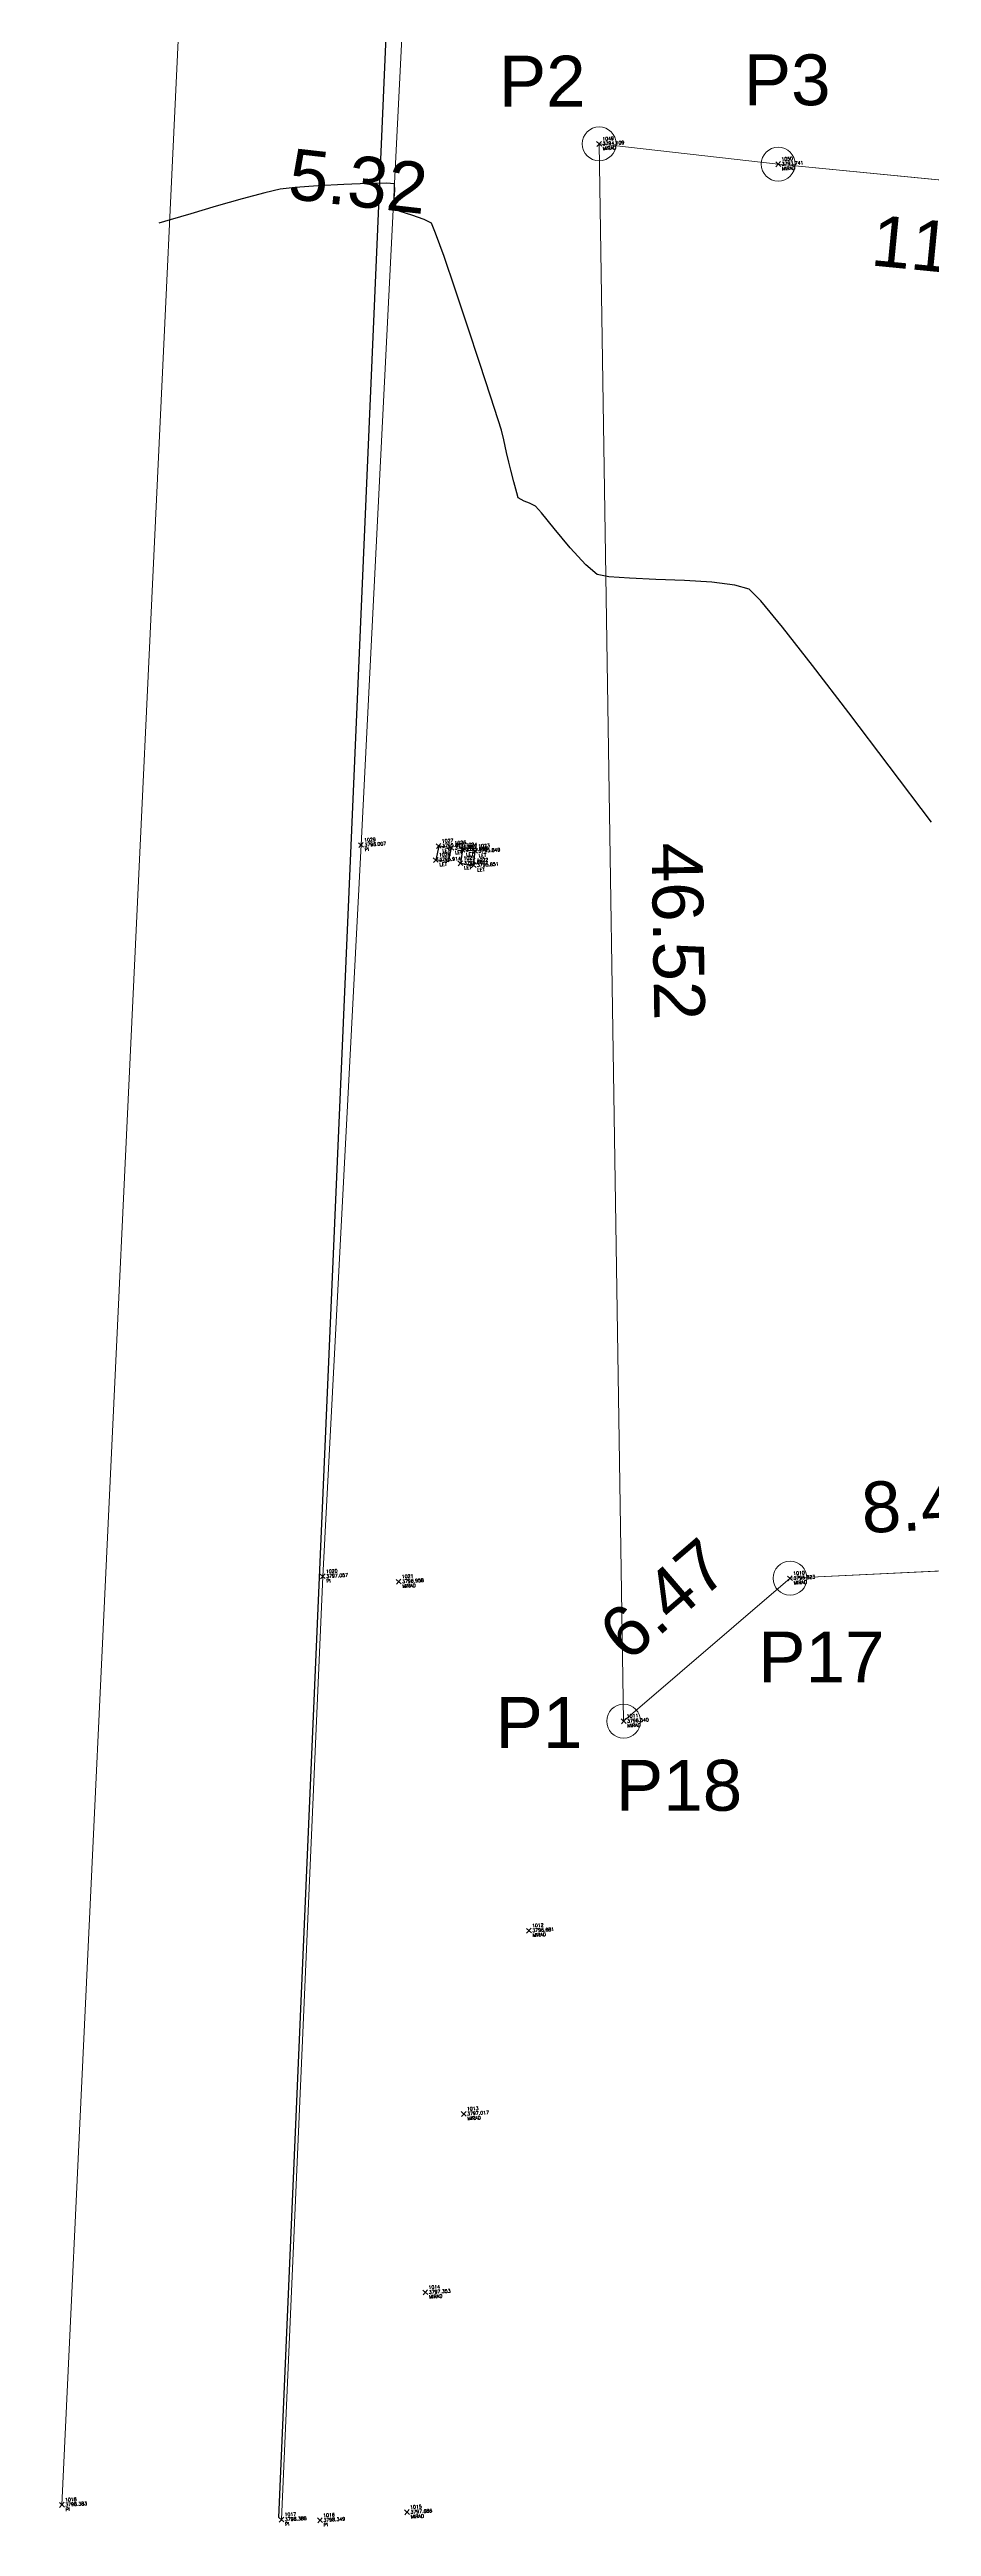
# Model space of a CAD drawing. Header units: millimetres. Extents: x 736950 to 738835, y 8500595 to 8502131.
# Drawn here: x 737208 to 737234, y 8500706 to 8500779 of the extents above; entities that cross this region are included whole.
import ezdxf
from ezdxf.enums import TextEntityAlignment as Align

# ---------------------------------------------------------------- set-up
doc = ezdxf.new("R2010")
doc.units = ezdxf.units.MM
for name, color, linetype, lineweight in [('CONT-MJR', 80, 'Continuous', 30), ('COTAS', 40, 'Continuous', 5), ('CUADROS', 9, 'Continuous', 20), ('LETRERO', 5, 'Continuous', 30), ('MIRADOR', 152, 'Continuous', 15), ('pista', 251, 'Continuous', 5), ('saiwite', 5, 'Continuous', 5)]:
    doc.layers.add(name, color=color, linetype=linetype, lineweight=lineweight)
doc.styles.add('5mm', font='arial.ttf', dxfattribs={"height": 3})
doc.styles.add('COTAS', font='arial.ttf')
doc.styles.add('CUADROS', font='arial.ttf')
doc.dimstyles.new('GenDist', dxfattribs={"dimtxt": 1.5, "dimasz": 2, "dimexe": 0.18, "dimexo": 0.0625, "dimgap": 1, "dimtad": 2, "dimzin": 1, "dimdsep": 46, "dimtxsty": 'COTAS', "dimcen": 0.09, "dimse1": 1, "dimse2": 1, "dimsd1": 1, "dimsd2": 1, "dimadec": 0, "dimazin": 0, "dimtfac": 1, "dimtofl": 0, "dimtmove": 0, "dimatfit": 3, "dimfxl": 1, "dimtolj": 1, "dimtzin": 0, "dimarcsym": 0})

# ---------------------------------------------------------------- blocks, each defined once
blk = doc.blocks.new('*D176')
at = {"layer": 'Defpoints', "color": 0, "transparency": 16777216}
for p in [(737224.1988801018, 8500776.245879943), (737224.3988560144, 8500776.248983873), (737224.9208191043, 8500729.733759237)]:
    blk.add_point(p, dxfattribs=at)
at = {"layer": 'COTAS', "color": 0, "transparency": 16777216, "insert": (737226.5254723211, 8500753.020329049), "char_height": 1.5, "attachment_point": 5, "rotation": 270.88924641530514, "style": 'COTAS'}
blk.add_mtext('\\A1;46.52', dxfattribs=at)
blk = doc.blocks.new('*D177')
at = {"layer": 'Defpoints', "color": 0, "transparency": 16777216}
for p in [(737224.1988801019, 8500776.245879943), (737229.467498079, 8500775.517862935), (737229.4823230779, 8500775.64911587)]:
    blk.add_point(p, dxfattribs=at)
at = {"layer": 'COTAS', "color": 0, "transparency": 16777216, "insert": (737217.0891730939, 8500775.13839008), "char_height": 1.5, "attachment_point": 5, "rotation": 353.555762390694, "style": 'COTAS'}
blk.add_mtext('\\A1;5.32', dxfattribs=at)
blk = doc.blocks.new('*D178')
at = {"layer": 'Defpoints', "color": 0, "transparency": 16777216}
for p in [(737229.4823230782, 8500775.649115872), (737240.6241810606, 8500774.560426446), (737240.6047319093, 8500774.361380074)]:
    blk.add_point(p, dxfattribs=at)
at = {"layer": 'COTAS', "color": 0, "transparency": 16777216, "insert": (737234.8620757005, 8500773.14823525), "char_height": 1.5, "attachment_point": 5, "rotation": 354.41925021763944, "style": 'COTAS'}
blk.add_mtext('\\A1;11.19', dxfattribs=at)
blk = doc.blocks.new('*D191')
at = {"layer": 'Defpoints', "color": 0, "transparency": 16777216}
for p in [(737238.3097056695, 8500734.357972985), (737229.8207028209, 8500734.146377381), (737229.8303287129, 8500733.947520064)]:
    blk.add_point(p, dxfattribs=at)
at = {"layer": 'COTAS', "color": 0, "transparency": 16777216, "insert": (737233.9750130319, 8500736.11539812), "char_height": 1.5, "attachment_point": 5, "rotation": 2.7712976895200265, "style": 'COTAS'}
blk.add_mtext('\\A1;8.49', dxfattribs=at)
blk = doc.blocks.new('*D192')
at = {"layer": 'Defpoints', "color": 0, "transparency": 16777216}
for p in [(737229.8303287127, 8500733.947520064), (737224.7976086726, 8500729.877313392), (737224.9208191042, 8500729.733759254)]:
    blk.add_point(p, dxfattribs=at)
at = {"layer": 'COTAS', "color": 0, "transparency": 16777216, "insert": (737226.1022749767, 8500733.324177435), "char_height": 1.5, "attachment_point": 5, "rotation": 40.639013403599215, "style": 'COTAS'}
blk.add_mtext('\\A1;6.47', dxfattribs=at)

msp = doc.modelspace()

# ---------------------------------------------------------------- linework, layer by layer
at = {"flags": 128}
msp.add_lwpolyline([(737214.7498060821, 8500706.253620056), (737221.0609124287, 8500852.134181647), (737219.4122262171, 8500859.285357686), (737215.6955489969, 8500869.633621905), (737210.0834857405, 8500879.320374547), (737202.9634722369, 8500887.829569062), (737192.8483419776, 8500899.013905713), (737145.884110975, 8501012.285735743), (737095.6927907267, 8501071.970015803), (737034.6334421033, 8501124.193764228), (737030.4852087579, 8501190.10325736), (737083.2861538606, 8501246.931788571), (737164.3769245018, 8501259.200070456), (737230.4740062662, 8501299.844302248), (737245.6830537888, 8501398.420751026)], dxfattribs=at)
at = {"layer": 'CONT-MJR', "extrusion": (0.2748562948956261, -0.9614853182218899, 0), "elevation": -7970742.179755483}
msp.add_lwpolyline([(3045311.533952693, 3795.000000000013), (3045310.732704009, 3795.000000000013)], dxfattribs=at)
at = {"layer": 'CONT-MJR', "elevation": 3795}
for points in [[(737214.3362998352, 8500774.806804368), (737213.6662114178, 8500774.626191981)], [(737214.7831665281, 8500774.907645581), (737214.3362998352, 8500774.806804368)], [(737215.9052052648, 8500775.00566817), (737215.2329875105, 8500774.95697581)], [(737216.6667981949, 8500775.047486752), (737215.9052052648, 8500775.00566817)], [(737218.1576120749, 8500775.069340687), (737217.926023196, 8500775.085558925)], [(737218.1717442888, 8500774.8707945), (737218.1576120749, 8500775.069340687)], [(737211.5458287902, 8500774.007280936), (737211.2120664484, 8500773.909137007)], [(737212.1480545977, 8500774.186274951), (737211.5458287902, 8500774.007280936)], [(737212.8958225729, 8500774.405963736), (737212.1480545977, 8500774.186274951)], [(737218.3313799337, 8500774.24951892), (737218.1528797365, 8500774.333971312)], [(737218.6749096593, 8500774.140088584), (737218.3313799337, 8500774.24951892)], [(737219.3741367725, 8500773.615726655), (737219.2497157216, 8500773.910442438)], [(737219.9485404628, 8500771.962515788), (737219.6211356297, 8500772.922265332)], [(737220.9914725123, 8500768.810111027), (737220.6758807346, 8500769.773981316)], [(737221.2187829437, 8500768.109781798), (737220.9914725123, 8500768.810111027)], [(737221.3156401988, 8500767.805450948), (737221.2187829437, 8500768.109781798)], [(737221.6836114682, 8500766.277865713), (737221.5917495324, 8500766.626337819)], [(737221.7699230867, 8500765.9578551), (737221.6836114682, 8500766.277865713)], [(737221.8130435374, 8500765.811180608), (737221.7699230867, 8500765.9578551)], [(737221.8968398052, 8500765.75879167), (737221.8130435374, 8500765.811180608)], [(737221.9859174307, 8500765.710997729), (737221.8968398052, 8500765.75879167)], [(737223.3432352716, 8500764.337403351), (737222.8708967079, 8500764.899837634)], [(737224.140847121, 8500763.550720606), (737223.8029213179, 8500763.834663136)], [(737224.4819195836, 8500763.481301047), (737224.140847121, 8500763.550720606)], [(737225.093220179, 8500763.437345397), (737224.4819195836, 8500763.481301047)], [(737225.8726089442, 8500763.404931476), (737225.093220179, 8500763.437345397)], [(737226.7179459166, 8500763.370137095), (737225.8726089442, 8500763.404931476)], [(737228.1979046299, 8500763.237718228), (737227.5270911324, 8500763.319040077)], [(737231.5658463407, 8500759.466429288), (737230.4953187752, 8500760.861318102)], [(737232.756129594, 8500757.897670573), (737231.5658463407, 8500759.466429288)]]:
    msp.add_lwpolyline(points, dxfattribs=at)
at = {"layer": 'CONT-MJR', "extrusion": (0.1090127845481784, -0.9940403476746066, 0), "elevation": -8369747.408376533}
msp.add_lwpolyline([(1659514.835387278, 3795.000000000013), (1659514.382869446, 3795.000000000013)], dxfattribs=at)
at = {"layer": 'CONT-MJR', "extrusion": (0.03995557217537011, -0.9992014572908404, 0), "elevation": -8464530.901811238}
msp.add_lwpolyline([(1076282.017280574, 3795.000000000006), (1076281.298760295, 3795.000000000006)], dxfattribs=at)
at = {"layer": 'CONT-MJR', "extrusion": (0.01729587177545128, -0.9998504152219607, 0), "elevation": -8486752.672285533}
msp.add_lwpolyline([(884135.9653151433, 3795.000000000003), (884135.4239556729, 3795.000000000003)], dxfattribs=at)
at = {"layer": 'CONT-MJR', "extrusion": (0.9956122036659212, -0.09357531678540149, 0), "elevation": -61479.29290308303}
msp.add_lwpolyline([(8532460.304016558, 3795), (8532460.625940518, 3795)], dxfattribs=at)
at = {"layer": 'CONT-MJR', "extrusion": (0.9986480113854241, 0.0519822022998043, 0), "elevation": 1178110.413464065}
msp.add_lwpolyline([(8450959.160694623, 3795.000000000003), (8450959.377299234, 3795.000000000003)], dxfattribs=at)
at = {"layer": 'CONT-MJR', "extrusion": (-0.3149422440685662, -0.949110838048463, 0), "elevation": -8300358.172005481}
msp.add_lwpolyline([(-1977550.273780574, 3795), (-1977550.649631051, 3795)], dxfattribs=at)
at = {"layer": 'CONT-MJR', "extrusion": (0.4544978028752486, 0.8907478583648527, 0), "elevation": 7907110.68440355}
msp.add_lwpolyline([(3206906.597205702, 3795), (3206906.842036267, 3795)], dxfattribs=at)
at = {"layer": 'CONT-MJR', "extrusion": (0.9420280912958143, 0.3355340149814398, 0), "elevation": 3546780.061617416}
msp.add_lwpolyline([(7760604.631098025, 3795.00000000001), (7760605.367234591, 3795.00000000001)], dxfattribs=at)
at = {"layer": 'CONT-MJR', "extrusion": (0.9483935482033221, 0.3170956917498458, 0), "elevation": 3394732.808664203}
msp.add_lwpolyline([(7828306.861356266, 3795.00000000001), (7828308.014443453, 3795.00000000001)], dxfattribs=at)
at = {"layer": 'CONT-MJR', "extrusion": (0.94953403262895, 0.3136640254785434, 0), "elevation": 3366401.788279783}
msp.add_lwpolyline([(7840530.599076008, 3795.000000000013), (7840531.752224802, 3795.000000000013)], dxfattribs=at)
at = {"layer": 'CONT-MJR', "extrusion": (0.97239396905966, 0.2333451712300929, 0), "elevation": 2700482.680340972}
msp.add_lwpolyline([(8094068.022234684, 3795.000000000006), (8094068.312264494, 3795.000000000006)], dxfattribs=at)
at = {"layer": 'CONT-MJR', "extrusion": (0.9763841075677131, 0.2160418350440505, 0), "elevation": 2556332.657474247}
msp.add_lwpolyline([(8140743.260340118, 3795.000000000013), (8140743.651516999, 3795.000000000013)], dxfattribs=at)
at = {"layer": 'CONT-MJR', "extrusion": (0.9752732207597714, 0.2210025901858667, 0), "elevation": 2597683.912177626}
msp.add_lwpolyline([(8127642.404808589, 3795), (8127642.695078063, 3795)], dxfattribs=at)
at = {"layer": 'CONT-MJR', "extrusion": (0.9683931113749986, 0.2494289113985177, 0), "elevation": 2834257.276667453}
msp.add_lwpolyline([(8048199.463262464, 3795.000000000003), (8048199.702895479, 3795.000000000003)], dxfattribs=at)
at = {"layer": 'CONT-MJR', "extrusion": (-0.3645798426323293, -0.9311721314269377, 0), "elevation": -8184452.401481656}
msp.add_lwpolyline([(-2412727.088564609, 3795.000000000003), (-2412727.25720832, 3795.000000000003)], dxfattribs=at)
at = {"layer": 'CONT-MJR', "extrusion": (-0.4118531063862884, -0.9112502503483689, 0), "elevation": -8049952.055944379}
msp.add_lwpolyline([(-2829272.677645698, 3795.000000000006), (-2829272.877085076, 3795.000000000006)], dxfattribs=at)
at = {"layer": 'CONT-MJR', "extrusion": (0.768416877887448, 0.6399496087800249, 0), "elevation": 6006555.676221113}
msp.add_lwpolyline([(6060346.332516824, 3795.000000000003), (6060346.598663429, 3795.000000000003)], dxfattribs=at)
at = {"layer": 'CONT-MJR', "extrusion": (0.7763800065340052, 0.6302650914133339, 0), "elevation": 5930100.464003231}
msp.add_lwpolyline([(6135178.068362271, 3795), (6135178.664751568, 3795)], dxfattribs=at)
at = {"layer": 'CONT-MJR', "extrusion": (0.7380011418599659, 0.6747994625171145, 0), "elevation": 6280382.87497789}
msp.add_lwpolyline([(5776095.190697169, 3795.000000000013), (5776095.87191592, 3795.000000000013)], dxfattribs=at)
at = {"layer": 'CONT-MJR', "extrusion": (-0.06302384166166825, -0.9980120216621666, 0), "elevation": -8530326.896642795}
msp.add_lwpolyline([(200011.1733147219, 3795), (200010.3625577382, 3795)], dxfattribs=at)
at = {"layer": 'CONT-MJR', "extrusion": (-0.2799023287889416, -0.960028482045469, 0), "elevation": -8367326.716776947}
msp.add_lwpolyline([(-1671622.910705834, 3795), (-1671623.35896526, 3795)], dxfattribs=at)
at = {"layer": 'CONT-MJR', "extrusion": (0.7105517391725215, 0.7036449573178971, 0), "elevation": 6505358.181256551}
msp.add_lwpolyline([(5521484.329995086, 3795.00000000001), (5521484.807046411, 3795.00000000001)], dxfattribs=at)
at = {"layer": 'CONT-MJR', "extrusion": (0.7715053135640458, 0.6362228785122737, 0), "elevation": 5977155.824144528}
msp.add_lwpolyline([(6089340.704381046, 3795), (6089341.715384173, 3795)], dxfattribs=at)
at = {"layer": 'CONT-MJR', "extrusion": (0.7867330056113605, 0.6172934293200563, 0), "elevation": 5827467.387323264}
msp.add_lwpolyline([(6232741.601753565, 3795.000000000013), (6232743.040573759, 3795.000000000013)], dxfattribs=at)
at = {"layer": 'CONT-MJR', "extrusion": (0.7983148003322911, 0.6022403835433277, 0), "elevation": 5708043.517210123}
msp.add_lwpolyline([(6342287.434605289, 3795.00000000001), (6342289.505939841, 3795.00000000001)], dxfattribs=at)
at = {"layer": 'COTAS'}
for centre in [(737224.1988801018, 8500776.245879943), (737229.4823230781, 8500775.649115872), (737229.830328713, 8500733.947520064), (737224.9208191042, 8500729.733759237)]:
    msp.add_circle(centre, 0.5, dxfattribs=at)
at = {"layer": 'LETRERO'}
for p, q in [((737219.4646947155, 8500755.540438464), (737219.3778841204, 8500755.129842654)), ((737219.837530477, 8500755.483530689), (737219.4646947155, 8500755.540438464)), ((737219.750719882, 8500755.072934879), (737219.837530477, 8500755.483530689)), ((737219.750719882, 8500755.072934879), (737219.3778841204, 8500755.129842654)), ((737220.165325298, 8500755.426062828), (737220.1045051614, 8500755.033973666)), ((737220.1045051614, 8500755.033973666), (737220.4926576046, 8500754.971927868)), ((737220.5388509915, 8500755.392231533), (737220.165325298, 8500755.426062828)), ((737220.4926576046, 8500754.971927868), (737220.5388509915, 8500755.392231533))]:
    msp.add_line(p, q, dxfattribs=at)
at = {"layer": 'MIRADOR'}
for p, q in [((737229.4823230751, 8500775.649115872), (737224.1988801025, 8500776.24587994)), ((737240.6241810587, 8500774.560426442), (737229.4823230751, 8500775.649115872)), ((737229.8303287223, 8500733.947520072), (737238.3097056693, 8500734.357972978)), ((737224.9208191093, 8500729.733759241), (737229.8303287223, 8500733.947520072))]:
    msp.add_line(p, q, dxfattribs=at)
at = {"layer": 'MIRADOR', "linetype": 'Continuous', "extrusion": (0.665787337252013, 0.7461415559763941, 0)}
for points, elevation in [([(5109635.470478819, 0), (5109635.670448617, 0)], 6833616.951438163), ([(5109631.130964496, 0), (5109631.330934295, 0)], 6833620.023817119), ([(5109626.948427926, 0), (5109627.148397725, 0)], 6833596.84839236), ([(5109625.217430522, 0), (5109625.417400321, 0)], 6833598.35028716), ([(5109624.901353791, 0), (5109625.101323591, 0)], 6833598.556055234), ([(5109624.618511082, 0), (5109624.818480878, 0)], 6833598.731417715), ([(5109625.008834024, 0), (5109625.208803823, 0)], 6833597.986127166), ([(5109624.402843511, 0), (5109624.60281331, 0)], 6833598.398370421), ([(5109624.071917541, 0), (5109624.271887338, 0)], 6833598.610502453), ([(5109624.317283591, 0), (5109624.517253391, 0)], 6833598.95486346), ([(5109613.429253406, 0), (5109613.629223205, 0)], 6833580.002987489), ([(5109611.656536705, 0), (5109611.856506499, 0)], 6833581.379724388), ([(5109603.106908594, 0), (5109603.306878394, 0)], 6833589.140221298), ([(5109603.964629136, 0), (5109604.164598935, 0)], 6833582.727469905), ([(5109601.937354006, 0), (5109602.137323802, 0)], 6833576.258149956), ([(5109599.772900158, 0), (5109599.972869957, 0)], 6833570.945656709), ([(5109597.115592884, 0), (5109597.31556268, 0)], 6833566.266024025), ([(5109600.943869017, 0), (5109601.143838811, 0)], 6833554.448855504), ([(5109595.820880378, 0), (5109596.020850174, 0)], 6833558.436230633), ([(5109594.959624317, 0), (5109595.159594113, 0)], 6833559.180106968), ([(5109593.203171068, 0), (5109593.403140867, 0)], 6833561.068082073)]:
    msp.add_lwpolyline(points, dxfattribs=dict(at, elevation=elevation))
at = {"layer": 'MIRADOR', "linetype": 'Continuous', "extrusion": (0.7461415586651008, -0.6657873342388049, 0)}
for points, elevation in [([(6833617.072057746, 0), (6833616.872087947, 0)], -5109635.542866931), ([(6833620.144436684, 0), (6833619.944466889, 0)], -5109631.2033526), ([(6833596.969011912, 0), (6833596.769042113, 0)], -5109627.020816124), ([(6833598.470906699, 0), (6833598.2709369, 0)], -5109625.28981871), ([(6833598.676674777, 0), (6833598.476704977, 0)], -5109624.973741979), ([(6833598.852037256, 0), (6833598.652067456, 0)], -5109624.690899266), ([(6833599.075482996, 0), (6833598.875513197, 0)], -5109624.389671776), ([(6833598.106746709, 0), (6833597.90677691, 0)], -5109625.081222216), ([(6833598.518989959, 0), (6833598.319020162, 0)], -5109624.4752317), ([(6833598.731121994, 0), (6833598.531152198, 0)], -5109624.144305726), ([(6833580.123606986, 0), (6833579.923637187, 0)], -5109613.50164167), ([(6833581.500343876, 0), (6833581.300374077, 0)], -5109611.728924957), ([(6833589.260840751, 0), (6833589.060870952, 0)], -5109603.179296822), ([(6833582.848089357, 0), (6833582.648119558, 0)], -5109604.037017385), ([(6833576.378769408, 0), (6833576.178799609, 0)], -5109602.009742283), ([(6833571.066276146, 0), (6833570.866306347, 0)], -5109599.845288453), ([(6833566.386643453, 0), (6833566.186673652, 0)], -5109597.187981198), ([(6833554.569474945, 0), (6833554.36950515, 0)], -5109601.016257377), ([(6833558.556850057, 0), (6833558.356880258, 0)], -5109595.893268728), ([(6833559.300726386, 0), (6833559.100756587, 0)], -5109595.032012661), ([(6833561.188701482, 0), (6833560.988731683, 0)], -5109593.275559403)]:
    msp.add_lwpolyline(points, dxfattribs=dict(at, elevation=elevation))
at = {"layer": 'pista'}
for p, q in [((737208.3471903856, 8500706.622726055), (737212.4619787188, 8500793.686175693)), ((737217.1731830797, 8500755.572288495), (737219.1127130042, 8500793.985547477)), ((737216.0449437388, 8500734.002336686), (737217.1731830797, 8500755.572288495)), ((737214.8244089687, 8500706.187051376), (737216.0449437388, 8500734.002336686))]:
    msp.add_line(p, q, dxfattribs=at)
at = {"layer": 'saiwite', "flags": 128}
msp.add_lwpolyline([(737224.9208191042, 8500729.733759237), (737224.1988801018, 8500776.24587994), (737229.4823230781, 8500775.649115872), (737240.6241810607, 8500774.560426448), (737247.3748595157, 8500774.33563016), (737258.7180751736, 8500771.767992426), (737272.5384525403, 8500771.186312882), (737285.1127835897, 8500763.970116144), (737284.7957877077, 8500755.090760136), (737282.4792452557, 8500750.247311855), (737275.5040460858, 8500744.790171897), (737267.4334320674, 8500740.189174645), (737261.0027571215, 8500737.871045109), (737254.9242762337, 8500736.281103278), (737244.6486116522, 8500733.448674377), (737238.3097056698, 8500734.357972985), (737229.830328713, 8500733.947520064), (737224.920819104, 8500729.733759254)], dxfattribs=at)

# ---------------------------------------------------------------- texts
at = {"layer": 'CUADROS', "style": 'CUADROS'}
for s, p in [('P2', (737222.5188512903, 8500778.097231664)), ('P3', (737229.7441864309, 8500778.135363564)), ('P17', (737230.7549044694, 8500731.624771763)), ('P1', (737222.4211201932, 8500729.694960339)), ('P18', (737226.5551173674, 8500727.841916453))]:
    msp.add_text(s, height=1.5, dxfattribs=at).set_placement(p, align=Align.MIDDLE_CENTER)
at = {"layer": 'MIRADOR', "color": 1, "char_height": 0.1, "attachment_point": 1, "rotation": 3.2572437629721005, "style": '5mm'}
for s, insert, width in [('\\Ftxt.shx;\\W1.0000000000;\\T1.0000000000;\\o\\l3794.109', (737224.2958776011, 8500776.301481068), 0.7833333333333333), ('\\Ftxt.shx;\\W1.0000000000;\\T1.0000000000;\\o\\l3793.741', (737229.5793205741, 8500775.704716997), 0.7999999999999999), ('\\Ftxt.shx;\\W1.0000000000;\\T1.0000000000;\\o\\l3796.007', (737217.2701805787, 8500755.627889618), 0.8000000000000002), ('\\Ftxt.shx;\\W1.0000000000;\\T1.0000000000;\\o\\l3795.877', (737219.5616922143, 8500755.59603959), 0.8333333333333334), ('\\Ftxt.shx;\\W1.0000000000;\\T1.0000000000;\\o\\l3795.865', (737219.9345279762, 8500755.539131813), 0.8333333333333334), ('\\Ftxt.shx;\\W1.0000000000;\\T1.0000000000;\\o\\l3795.858', (737220.2623227972, 8500755.481663952), 0.8333333333333334), ('\\Ftxt.shx;\\W1.0000000000;\\T1.0000000000;\\o\\l3795.849', (737220.6358484904, 8500755.447832659), 0.8333333333333334), ('\\Ftxt.shx;\\W1.0000000000;\\T1.0000000000;\\o\\l3795.914', (737219.4748816193, 8500755.18544378), 0.7999999999999999), ('\\Ftxt.shx;\\W1.0000000000;\\T1.0000000000;\\o\\l3795.861', (737220.2015026604, 8500755.08957479), 0.7999999999999999), ('\\Ftxt.shx;\\W1.0000000000;\\T1.0000000000;\\o\\l3795.851', (737220.5896551033, 8500755.027528996), 0.7999999999999999), ('\\Ftxt.shx;\\W1.0000000000;\\T1.0000000000;\\o\\l3797.057', (737216.1419412377, 8500734.057937812), 0.8166666666666668), ('\\Ftxt.shx;\\W1.0000000000;\\T1.0000000000;\\o\\l3796.958', (737218.3812528313, 8500733.90492609), 0.8333333333333334), ('\\Ftxt.shx;\\W1.0000000000;\\T1.0000000000;\\o\\l3795.823', (737229.9273262213, 8500734.003121197), 0.8333333333333334), ('\\Ftxt.shx;\\W1.0000000000;\\T1.0000000000;\\o\\l3796.340', (737225.0178166088, 8500729.789360365), 0.8166666666666668), ('\\Ftxt.shx;\\W1.0000000000;\\T1.0000000000;\\o\\l3796.681', (737222.2232595291, 8500723.612597806), 0.7999999999999999), ('\\Ftxt.shx;\\W1.0000000000;\\T1.0000000000;\\o\\l3797.017', (737220.301257756, 8500718.207659861), 0.7833333333333333), ('\\Ftxt.shx;\\W1.0000000000;\\T1.0000000000;\\o\\l3797.353', (737219.1683449587, 8500712.946789915), 0.8333333333333334), ('\\Ftxt.shx;\\W1.0000000000;\\T1.0000000000;\\o\\l3798.383', (737208.4441878845, 8500706.67832718), 0.8333333333333334), ('\\Ftxt.shx;\\W1.0000000000;\\T1.0000000000;\\o\\l3798.388', (737214.9214064679, 8500706.2426525), 0.8333333333333334), ('\\Ftxt.shx;\\W1.0000000000;\\T1.0000000000;\\o\\l3798.349', (737216.0592888474, 8500706.224276166), 0.8333333333333334), ('\\Ftxt.shx;\\W1.0000000000;\\T1.0000000000;\\o\\l3797.686', (737218.6268415231, 8500706.463548517), 0.8333333333333334)]:
    msp.add_mtext(s, dxfattribs=dict(at, insert=insert, width=width))
at = {"layer": 'MIRADOR', "color": 2, "char_height": 0.1, "attachment_point": 1, "rotation": 3.2572437629721005, "style": '5mm'}
for s, insert, width in [('\\Ftxt.shx;\\W1.0000000000;\\T1.0000000000;\\o\\l1049', (737224.2879229396, 8500776.441254895), 0.45), ('\\Ftxt.shx;\\W1.0000000000;\\T1.0000000000;\\o\\l1050', (737229.5713659126, 8500775.844490826), 0.4333333333333333), ('\\Ftxt.shx;\\W1.0000000000;\\T1.0000000000;\\o\\l1029', (737217.2622259172, 8500755.767663447), 0.45), ('\\Ftxt.shx;\\W1.0000000000;\\T1.0000000000;\\o\\l1027', (737219.5537375528, 8500755.735813418), 0.45), ('\\Ftxt.shx;\\W1.0000000000;\\T1.0000000000;\\o\\l1026', (737219.9265733147, 8500755.678905642), 0.45), ('\\Ftxt.shx;\\W1.0000000000;\\T1.0000000000;\\o\\l1024', (737220.2543681357, 8500755.62143778), 0.45), ('\\Ftxt.shx;\\W1.0000000000;\\T1.0000000000;\\o\\l1023', (737220.627893829, 8500755.587606488), 0.45), ('\\Ftxt.shx;\\W1.0000000000;\\T1.0000000000;\\o\\l1028', (737219.466926958, 8500755.325217606), 0.45), ('\\Ftxt.shx;\\W1.0000000000;\\T1.0000000000;\\o\\l1025', (737220.193547999, 8500755.229348619), 0.45), ('\\Ftxt.shx;\\W1.0000000000;\\T1.0000000000;\\o\\l1022', (737220.5817004418, 8500755.167302825), 0.45), ('\\Ftxt.shx;\\W1.0000000000;\\T1.0000000000;\\o\\l1020', (737216.1339865762, 8500734.19771164), 0.4333333333333333), ('\\Ftxt.shx;\\W1.0000000000;\\T1.0000000000;\\o\\l1021', (737218.3732981698, 8500734.044699918), 0.4166666666666667), ('\\Ftxt.shx;\\W1.0000000000;\\T1.0000000000;\\o\\l1010', (737229.9193715598, 8500734.142895026), 0.3999999999999999), ('\\Ftxt.shx;\\W1.0000000000;\\T1.0000000000;\\o\\l1011', (737225.0098619473, 8500729.929134192), 0.3833333333333333), ('\\Ftxt.shx;\\W1.0000000000;\\T1.0000000000;\\o\\l1012', (737222.2153048676, 8500723.752371635), 0.4166666666666666), ('\\Ftxt.shx;\\W1.0000000000;\\T1.0000000000;\\o\\l1013', (737220.2933030946, 8500718.34743369), 0.4166666666666666), ('\\Ftxt.shx;\\W1.0000000000;\\T1.0000000000;\\o\\l1014', (737219.1603902972, 8500713.086563744), 0.4166666666666666), ('\\Ftxt.shx;\\W1.0000000000;\\T1.0000000000;\\o\\l1018', (737208.436233223, 8500706.81810101), 0.4166666666666666), ('\\Ftxt.shx;\\W1.0000000000;\\T1.0000000000;\\o\\l1015', (737218.6188868616, 8500706.603322346), 0.4166666666666666), ('\\Ftxt.shx;\\W1.0000000000;\\T1.0000000000;\\o\\l1017', (737214.9134518064, 8500706.382426327), 0.4166666666666666), ('\\Ftxt.shx;\\W1.0000000000;\\T1.0000000000;\\o\\l1016', (737216.0513341859, 8500706.364049995), 0.4166666666666666)]:
    msp.add_mtext(s, dxfattribs=dict(at, insert=insert, width=width))
at = {"layer": 'MIRADOR', "color": 3, "char_height": 0.1, "attachment_point": 1, "rotation": 3.2572437629721005, "style": '5mm'}
for s, insert, width in [('\\Ftxt.shx;\\W1.0000000000;\\T1.0000000000;\\o\\lMIRAD', (737224.3038322626, 8500776.16170724), 0.5666666666666668), ('\\Ftxt.shx;\\W1.0000000000;\\T1.0000000000;\\o\\lMIRAD', (737229.5872752356, 8500775.564943168), 0.5666666666666668), ('\\Ftxt.shx;\\W1.0000000000;\\T1.0000000000;\\o\\lPI', (737217.2781352401, 8500755.488115791), 0.2666666666666667), ('\\Ftxt.shx;\\W1.0000000000;\\T1.0000000000;\\o\\lLET', (737219.5696468757, 8500755.45626576), 0.4), ('\\Ftxt.shx;\\W1.0000000000;\\T1.0000000000;\\o\\lLET', (737219.4828362808, 8500755.04566995), 0.4), ('\\Ftxt.shx;\\W1.0000000000;\\T1.0000000000;\\o\\lLET', (737219.9424826377, 8500755.399357984), 0.4), ('\\Ftxt.shx;\\W1.0000000000;\\T1.0000000000;\\o\\lLET', (737220.2094573219, 8500754.949800963), 0.4), ('\\Ftxt.shx;\\W1.0000000000;\\T1.0000000000;\\o\\lLET', (737220.2702774587, 8500755.341890123), 0.4), ('\\Ftxt.shx;\\W1.0000000000;\\T1.0000000000;\\o\\lLET', (737220.5976097648, 8500754.887755167), 0.4), ('\\Ftxt.shx;\\W1.0000000000;\\T1.0000000000;\\o\\lLET', (737220.6438031519, 8500755.30805883), 0.4), ('\\Ftxt.shx;\\W1.0000000000;\\T1.0000000000;\\o\\lPI', (737216.1498958992, 8500733.918163983), 0.2666666666666667), ('\\Ftxt.shx;\\W1.0000000000;\\T1.0000000000;\\o\\lMIRAD', (737218.3892074928, 8500733.765152263), 0.5666666666666668), ('\\Ftxt.shx;\\W1.0000000000;\\T1.0000000000;\\o\\lMIRAD', (737229.9352808826, 8500733.863347368), 0.5666666666666668), ('\\Ftxt.shx;\\W1.0000000000;\\T1.0000000000;\\o\\lMIRAD', (737225.0257712702, 8500729.649586536), 0.5666666666666668), ('\\Ftxt.shx;\\W1.0000000000;\\T1.0000000000;\\o\\lMIRAD', (737222.2312141906, 8500723.472823977), 0.5666666666666668), ('\\Ftxt.shx;\\W1.0000000000;\\T1.0000000000;\\o\\lMIRAD', (737220.3092124175, 8500718.067886032), 0.5666666666666668), ('\\Ftxt.shx;\\W1.0000000000;\\T1.0000000000;\\o\\lMIRAD', (737219.1762996202, 8500712.807016086), 0.5666666666666668), ('\\Ftxt.shx;\\W1.0000000000;\\T1.0000000000;\\o\\lPI', (737208.452142546, 8500706.538553352), 0.2666666666666667), ('\\Ftxt.shx;\\W1.0000000000;\\T1.0000000000;\\o\\lPI', (737214.9293611294, 8500706.102878671), 0.2666666666666667), ('\\Ftxt.shx;\\W1.0000000000;\\T1.0000000000;\\o\\lPI', (737216.0672435089, 8500706.084502338), 0.2666666666666667), ('\\Ftxt.shx;\\W1.0000000000;\\T1.0000000000;\\o\\lMIRAD', (737218.6347961845, 8500706.323774688), 0.5666666666666668)]:
    msp.add_mtext(s, dxfattribs=dict(at, insert=insert, width=width))

# ---------------------------------------------------------------- dimensions: what is measured, and where the dimension line sits
at = {"layer": 'COTAS'}
for p1, p2, distance, picture, middle in [((737224.1988801018, 8500776.245879943), (737229.4823230781, 8500775.649115872), -0.13208752430033338, '*D177', (737217.0891730939, 8500775.13839008)), ((737224.9208191042, 8500729.733759237), (737224.1988801018, 8500776.245879943), -0.19999999998754064, '*D176', (737226.5254723211, 8500753.020329049)), ((737229.4823230781, 8500775.649115872), (737240.6241810607, 8500774.560426448), -0.19999432051702298, '*D178', (737234.8620757005, 8500773.14823525)), ((737238.3097056696, 8500734.357972985), (737229.830328713, 8500733.947520064), -0.19909015601911695, '*D191', (737233.9750130319, 8500736.11539812)), ((737229.830328713, 8500733.947520064), (737224.920819104, 8500729.733759254), -0.18917875389701147, '*D192', (737226.1022749767, 8500733.324177435))]:
    dim = msp.add_aligned_dim(p1=p1, p2=p2, distance=distance, dimstyle='GenDist', dxfattribs=at)
    dim.commit()
    dim.dimension.update_dxf_attribs({"geometry": picture, "text_midpoint": middle})

doc.saveas('drawing.dxf')
